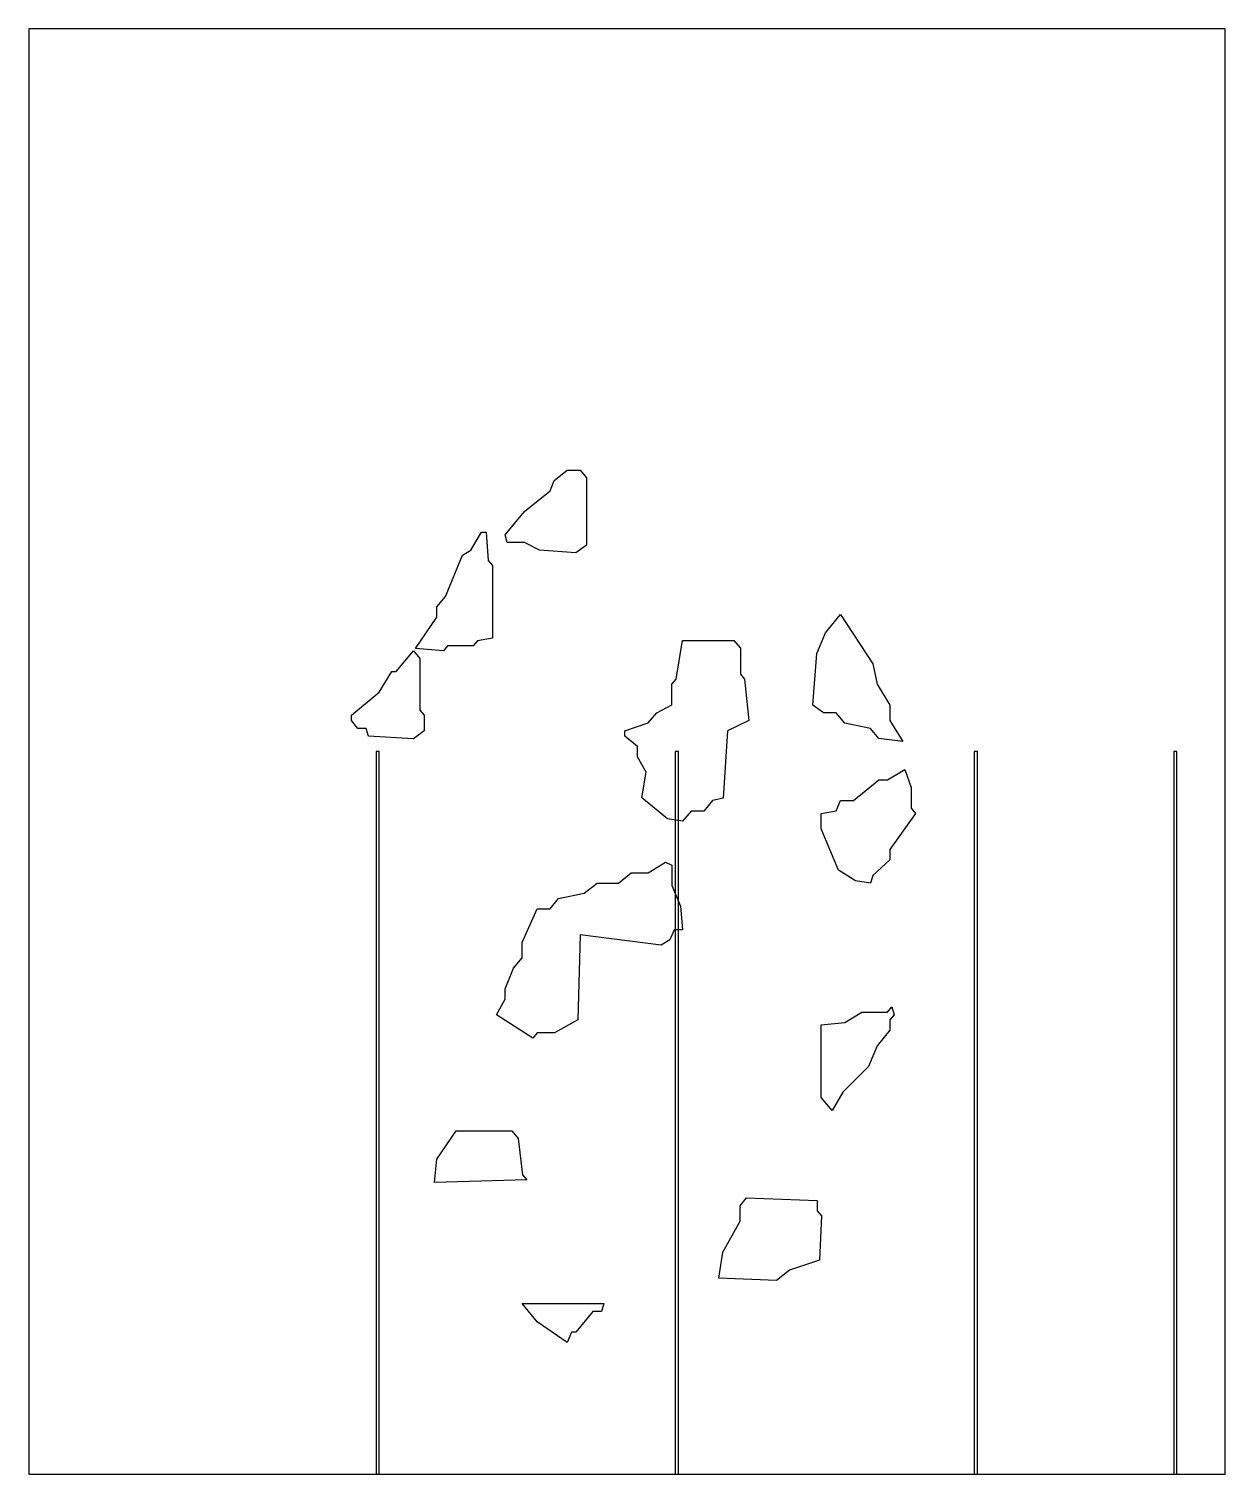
# Model space of a CAD drawing. Header units: millimetres. Extents: x 0 to 1200, y 0 to 1450.
import ezdxf

# ---------------------------------------------------------------- set-up
doc = ezdxf.new("R2010")
doc.units = ezdxf.units.MM
for name, color, linetype in [('OUTLINE', 5, 'Continuous'), ('PIECE', 3, 'Continuous'), ('SLOT', 1, 'Continuous')]:
    doc.layers.add(name, color=color, linetype=linetype)

msp = doc.modelspace()

# ---------------------------------------------------------------- linework, layer by layer
at = {"layer": 'OUTLINE'}
msp.add_lwpolyline([(0, 0), (1200, 0), (1200, 1450), (0, 1450), (0, 0)], close=True, dxfattribs=at)
at = {"layer": 'PIECE'}
for points in [[(497.1, 934.6), (479.9, 934.6), (477.7, 942.5), (497.1, 965.9), (522.8, 986.6), (527.1, 996.9), (540, 1007.3), (552.9, 1007.3), (559.4, 999.5), (559.4, 932.1), (548.6, 924.3), (512.1, 926.9), (497.1, 934.6)], [(409.2, 870), (417.8, 880.4), (434.9, 921.9), (443.5, 927), (454.2, 945.2), (458.7, 945.2), (460.8, 916.6), (465.1, 911.5), (465.1, 838.8), (450.1, 836.2), (445.8, 831.1), (420, 831.1), (415.8, 825.9), (387.7, 828.5), (409.2, 859.7), (409.2, 870)], [(810, 763.7), (797.1, 763.7), (786.3, 771.6), (790.6, 823.4), (799.2, 844.2), (814.3, 862.4), (846.5, 813.1), (850.8, 792.4), (863.7, 771.6), (863.7, 756.1), (876.6, 735.2), (852.8, 737.9), (844.2, 748.2), (818.5, 753.4), (810, 763.7)], [(610.6, 730.1), (597.8, 740.5), (597.8, 745.8), (621.4, 753.6), (629.9, 763.9), (644.9, 771.7), (644.9, 792.4), (649.2, 797.5), (655.6, 836.4), (707.2, 836.4), (713.7, 828.6), (713.7, 802.7), (718, 797.5), (722.2, 756), (700.8, 745.6), (696.5, 678.3), (685.8, 675.7), (677.2, 665.3), (664.3, 665.3), (655.8, 655), (640.7, 657.6), (614.9, 678.4), (619.2, 704.3), (610.6, 719.8), (610.6, 730.1)], [(330, 748.2), (323.5, 756), (323.5, 761.3), (351.4, 784.6), (364.2, 805.4), (368.5, 805.4), (385.7, 826.1), (392.2, 818.3), (392.2, 766.5), (396.5, 761.3), (396.5, 745.7), (385.7, 737.8), (340.6, 740.4), (338.5, 748.2), (330, 748.2)], [(814.2, 675.9), (827.1, 675.9), (852.8, 696.6), (861.4, 696.6), (878.6, 707), (885.1, 688.8), (885.1, 668.1), (889.4, 662.9), (863.7, 626.6), (863.7, 616.2), (846.5, 600.7), (844.4, 592.8), (829.3, 595.4), (812.1, 605.8), (794.9, 647.3), (794.9, 662.9), (809.9, 665.5), (814.2, 675.9)], [(509.9, 567.2), (522.8, 567.2), (531.4, 577.5), (557.1, 582.7), (570, 593), (591.4, 593), (604.3, 603.4), (621.4, 603.4), (638.6, 613.8), (645.1, 611.1), (645.1, 590.4), (653.7, 569.7), (655.8, 546.2), (647.2, 546.2), (642.9, 535.9), (634.3, 530.7), (553, 541), (550.8, 455.7), (527.2, 442.7), (510, 442.7), (505.7, 437.5), (469.2, 460.9), (477.8, 476.5), (477.8, 486.8), (486.3, 507.6), (494.9, 517.9), (494.9, 533.4), (509.9, 567.2)], [(868, 460.9), (863.7, 455.7), (863.7, 445.3), (850.8, 429.8), (842.2, 409.1), (816.5, 383.2), (805.7, 364.9), (794.9, 378), (794.9, 450.6), (818.5, 453.2), (835.7, 463.6), (861.4, 463.6), (865.8, 468.9), (868, 460.9)], [(407, 292.5), (409.2, 315.9), (428.5, 344.5), (484.3, 344.5), (490.8, 336.6), (495.1, 300.4), (499.5, 295.1), (407, 292.5)], [(790.8, 264.1), (795.1, 259), (793, 214.8), (762.9, 204.5), (750, 194.1), (692, 196.7), (696.3, 222.7), (713.5, 253.8), (713.5, 269.3), (720, 277.2), (790.8, 274.6), (790.8, 264.1)], [(544.4, 142.3), (540, 131.9), (509.9, 152.7), (494.8, 171), (576.6, 171), (574.4, 163), (565.8, 163), (548.6, 142.3), (544.4, 142.3)]]:
    msp.add_lwpolyline(points, close=True, dxfattribs=at)
at = {"layer": 'SLOT'}
for points in [[(348.4, 0), (351.5, 0), (351.5, 725), (348.4, 725), (348.4, 0)], [(648.4, 0), (651.6, 0), (651.6, 725), (648.4, 725), (648.4, 0)], [(948.4, 0), (951.5, 0), (951.5, 725), (948.4, 725), (948.4, 0)], [(1148.5, 0), (1151.5, 0), (1151.5, 725), (1148.5, 725), (1148.5, 0)]]:
    msp.add_lwpolyline(points, close=True, dxfattribs=at)

doc.saveas('drawing.dxf')
